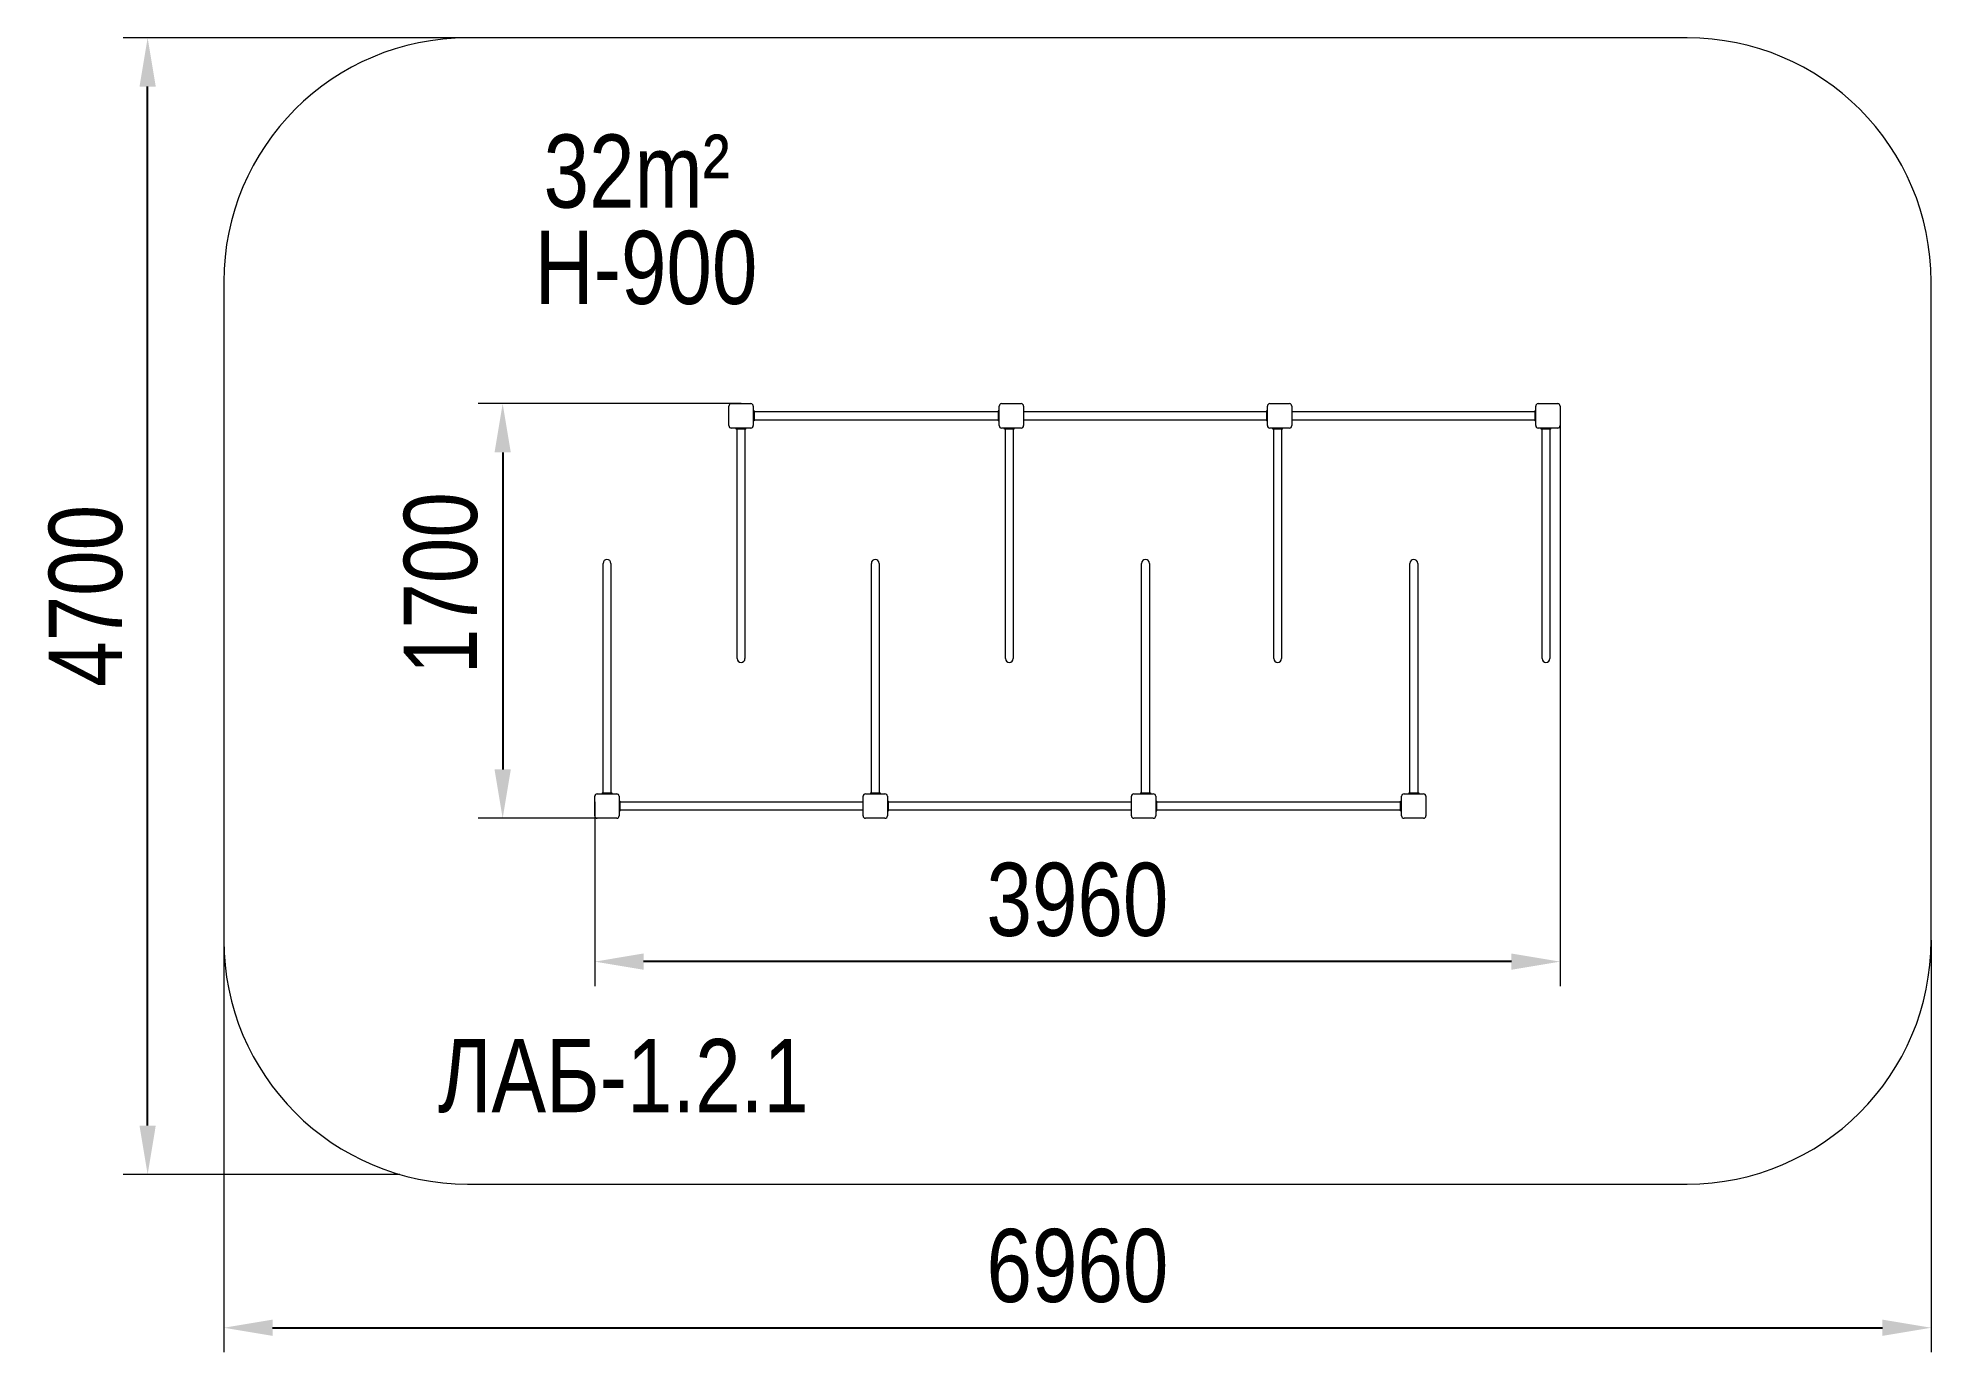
# Model space of a CAD drawing. Header units: millimetres. Extents: x -3898 to 3864, y -2823 to 2567.
import ezdxf

# ---------------------------------------------------------------- set-up
doc = ezdxf.new("R2010")
doc.units = ezdxf.units.MM
for name, color, linetype in [('DIKOM_АРТИКУЛ', 7, 'Continuous'), ('DIKOM_ЗОНА', 80, 'Continuous'), ('DIKOM_ОБЪЕКТ', 7, 'Continuous'), ('DIKOM_РАЗМЕР_ЗОНА', 7, 'Continuous'), ('DIKOM_РАЗМЕР_ОБЪЕКТА', 7, 'Continuous')]:
    doc.layers.add(name, color=color, linetype=linetype)
doc.styles.add('style1', font='arial.ttf', dxfattribs={"width": 0.8})
doc.dimstyles.new('1-50', dxfattribs={"dimtxt": 300, "dimasz": 200, "dimexe": 100, "dimexo": 0, "dimgap": 100, "dimtad": 1, "dimtxsty": 'style1', "dimcen": 200, "dimclrd": 7, "dimclre": 7, "dimclrt": 7, "dimadec": 1, "dimazin": 2, "dimtfac": 1, "dimtmove": 0, "dimatfit": 2, "dimfxl": 0, "dimlwd": 25, "dimlwe": 18, "dimarcsym": 0})

# ---------------------------------------------------------------- blocks, each defined once
blk = doc.blocks.new('*D0')
at = {"layer": 'Defpoints', "color": 0, "transparency": 16777216}
for p in [(-1015.4, 1066.8), (-1992.8, -633.2), (-1565.4, -633.2)]:
    blk.add_point(p, dxfattribs=at)
at = {"layer": 'DIKOM_РАЗМЕР_ОБЪЕКТА', "color": 7, "lineweight": 18, "transparency": 16777216}
for p, q in [((-1015.4, 1066.8), (-2092.8, 1066.8)), ((-1565.4, -633.2), (-2092.8, -633.2))]:
    blk.add_line(p, q, dxfattribs=at)
at = {"layer": 'DIKOM_РАЗМЕР_ОБЪЕКТА', "color": 7, "lineweight": 25, "transparency": 16777216}
blk.add_line((-1992.8, 866.8), (-1992.8, -433.2), dxfattribs=at)
at = {"layer": 'DIKOM_РАЗМЕР_ОБЪЕКТА', "color": 7, "transparency": 16777216}
for points in [[(-2026.2, 866.8), (-1959.5, 866.8), (-1992.8, 1066.8)], [(-2026.2, -433.2), (-1959.5, -433.2), (-1992.8, -633.2)]]:
    blk.add_solid(points, dxfattribs=at)
at = {"layer": 'DIKOM_РАЗМЕР_ОБЪЕКТА', "color": 7, "transparency": 16777216, "insert": (-2246, 330.8), "char_height": 300, "attachment_point": 5, "rotation": 90, "style": 'style1'}
blk.add_mtext('1700', dxfattribs=at)
blk = doc.blocks.new('*D1')
at = {"layer": 'Defpoints', "color": 0, "transparency": 16777216}
for p in [(2342.6, 998.1), (-1615.4, -565.8), (-1615.4, -1221.2)]:
    blk.add_point(p, dxfattribs=at)
at = {"layer": 'DIKOM_РАЗМЕР_ОБЪЕКТА', "color": 7, "lineweight": 18, "transparency": 16777216}
for p, q in [((2342.6, 998.1), (2342.6, -1321.2)), ((-1615.4, -565.8), (-1615.4, -1321.2))]:
    blk.add_line(p, q, dxfattribs=at)
at = {"layer": 'DIKOM_РАЗМЕР_ОБЪЕКТА', "color": 7, "lineweight": 25, "transparency": 16777216}
blk.add_line((2142.6, -1221.2), (-1415.4, -1221.2), dxfattribs=at)
at = {"layer": 'DIKOM_РАЗМЕР_ОБЪЕКТА', "color": 7, "transparency": 16777216}
for points in [[(-1415.4, -1187.8), (-1415.4, -1254.5), (-1615.4, -1221.2)], [(2142.6, -1187.8), (2142.6, -1254.5), (2342.6, -1221.2)]]:
    blk.add_solid(points, dxfattribs=at)
at = {"layer": 'DIKOM_РАЗМЕР_ОБЪЕКТА', "color": 7, "transparency": 16777216, "insert": (363.6, -967.9), "char_height": 300, "attachment_point": 5, "style": 'style1'}
blk.add_mtext('3960', dxfattribs=at)
blk = doc.blocks.new('*D2')
at = {"layer": 'Defpoints', "color": 0, "transparency": 16777216}
for p in [(-3136.4, -1133.2), (3863.6, -1133.2), (3863.6, -2722.5)]:
    blk.add_point(p, dxfattribs=at)
at = {"layer": 'DIKOM_РАЗМЕР_ЗОНА', "color": 7, "lineweight": 18, "transparency": 16777216}
for p, q in [((-3136.4, -1133.2), (-3136.4, -2822.5)), ((3863.6, -1133.2), (3863.6, -2822.5))]:
    blk.add_line(p, q, dxfattribs=at)
at = {"layer": 'DIKOM_РАЗМЕР_ЗОНА', "color": 7, "lineweight": 25, "transparency": 16777216}
blk.add_line((-2936.4, -2722.5), (3663.6, -2722.5), dxfattribs=at)
at = {"layer": 'DIKOM_РАЗМЕР_ЗОНА', "color": 7, "transparency": 16777216}
for points in [[(-2936.4, -2689.2), (-2936.4, -2755.8), (-3136.4, -2722.5)], [(3663.6, -2689.2), (3663.6, -2755.8), (3863.6, -2722.5)]]:
    blk.add_solid(points, dxfattribs=at)
at = {"layer": 'DIKOM_РАЗМЕР_ЗОНА', "color": 7, "transparency": 16777216, "insert": (363.6, -2469.3), "char_height": 300, "attachment_point": 5, "style": 'style1'}
blk.add_mtext('6960', dxfattribs=at)
blk = doc.blocks.new('*D3')
at = {"layer": 'Defpoints', "color": 0, "transparency": 16777216}
for p in [(-3448.4, 2566.8), (-2136.4, 2566.8), (-2414.9, -2093.6)]:
    blk.add_point(p, dxfattribs=at)
at = {"layer": 'DIKOM_РАЗМЕР_ЗОНА', "color": 7, "lineweight": 18, "transparency": 16777216}
for p, q in [((-2136.4, 2566.8), (-3548.4, 2566.8)), ((-2414.9, -2093.6), (-3548.4, -2093.6))]:
    blk.add_line(p, q, dxfattribs=at)
at = {"layer": 'DIKOM_РАЗМЕР_ЗОНА', "color": 7, "lineweight": 25, "transparency": 16777216}
blk.add_line((-3448.4, -1893.6), (-3448.4, 2366.8), dxfattribs=at)
at = {"layer": 'DIKOM_РАЗМЕР_ЗОНА', "color": 7, "transparency": 16777216}
for points in [[(-3481.7, 2366.8), (-3415.1, 2366.8), (-3448.4, 2566.8)], [(-3481.7, -1893.6), (-3415.1, -1893.6), (-3448.4, -2093.6)]]:
    blk.add_solid(points, dxfattribs=at)
at = {"layer": 'DIKOM_РАЗМЕР_ЗОНА', "color": 7, "transparency": 16777216, "insert": (-3701.6, 278.7), "char_height": 300, "attachment_point": 5, "rotation": 90, "style": 'style1'}
blk.add_mtext('4700', dxfattribs=at)

msp = doc.modelspace()

# ---------------------------------------------------------------- linework, layer by layer
at = {"layer": 'DIKOM_ЗОНА', "color": 3, "lineweight": 15}
for p, q in [((2863.633, 2566.803), (-2136.367, 2566.803)), ((-3136.367, 1566.803), (-3136.367, -1133.197)), ((3863.633, -1133.197), (3863.633, 1566.803)), ((-2136.367, -2133.197), (2863.633, -2133.197))]:
    msp.add_line(p, q, dxfattribs=at)
for centre, start, end in [((-2136.367, 1566.803), 90, 180), ((2863.633, 1566.803), 0, 90), ((-2136.367, -1133.197), 180, 270), ((2863.633, -1133.197), 270, 0)]:
    msp.add_arc(centre, 1000, start, end, dxfattribs=at)
at = {"layer": 'DIKOM_ОБЪЕКТ', "color": 7, "linetype": 'Continuous', "lineweight": 15}
for p, q in [((-1065.367, 976.803), (-1065.367, 1056.803)), ((-1055.367, 1066.803), (-975.367, 1066.803)), ((-965.367, 1056.803), (-965.367, 976.803)), ((-961.367, 1036.803), (-965.367, 1036.803)), ((-961.367, 1031.803), (-965.367, 1031.803)), ((-961.367, 1036.803), (-961.367, 1031.803)), ((38.633, 1032.803), (-961.367, 1032.803)), ((-961.367, 1031.803), (-961.367, 1001.803)), ((42.633, 1036.803), (38.633, 1036.803)), ((38.633, 1036.803), (38.633, 1031.803)), ((42.633, 1031.803), (38.633, 1031.803)), ((38.633, 1031.803), (38.633, 1001.803)), ((42.633, 976.803), (42.633, 1056.803)), ((52.633, 1066.803), (132.633, 1066.803)), ((142.633, 1056.803), (142.633, 976.803)), ((1138.633, 1032.803), (142.633, 1032.803)), ((1142.633, 1036.803), (1138.633, 1036.803)), ((1138.633, 1036.803), (1138.633, 1031.803)), ((1142.633, 1031.803), (1138.633, 1031.803)), ((1138.633, 1031.803), (1138.633, 1001.803)), ((1142.633, 976.803), (1142.633, 1056.803)), ((1152.633, 1066.803), (1232.633, 1066.803)), ((1242.633, 1056.803), (1242.633, 976.803)), ((2238.633, 1032.803), (1242.633, 1032.803)), ((2242.633, 1036.803), (2238.633, 1036.803)), ((2238.633, 1036.803), (2238.633, 1031.803)), ((2242.633, 1031.803), (2238.633, 1031.803)), ((2238.633, 1031.803), (2238.633, 1001.803)), ((2242.633, 976.803), (2242.633, 1056.803)), ((2252.633, 1066.803), (2332.633, 1066.803)), ((2342.633, 1056.803), (2342.633, 976.803)), ((-975.367, 966.803), (-1055.367, 966.803)), ((-1035.367, 962.803), (-1035.367, 966.803)), ((-1030.367, 962.803), (-1035.367, 962.803)), ((-1031.367, 137.803), (-1031.367, 962.803)), ((-1030.367, 962.803), (-1030.367, 966.803)), ((-1000.367, 962.803), (-1030.367, 962.803)), ((-1000.367, 962.803), (-1000.367, 966.803)), ((-995.367, 962.803), (-1000.367, 962.803)), ((-999.367, 962.803), (-999.367, 137.803)), ((-995.367, 962.803), (-995.367, 966.803)), ((-961.367, 1001.803), (-965.367, 1001.803)), ((-961.367, 996.803), (-965.367, 996.803)), ((-961.367, 1001.803), (-961.367, 996.803)), ((-961.367, 1000.803), (38.633, 1000.803)), ((42.633, 1001.803), (38.633, 1001.803)), ((38.633, 1001.803), (38.633, 996.803)), ((42.633, 996.803), (38.633, 996.803)), ((132.633, 966.803), (52.633, 966.803)), ((64.633, 962.803), (64.633, 966.803)), ((69.633, 962.803), (64.633, 962.803)), ((68.633, 137.803), (68.633, 962.803)), ((69.633, 962.803), (69.633, 966.803)), ((99.633, 962.803), (69.633, 962.803)), ((99.633, 962.803), (99.633, 966.803)), ((104.633, 962.803), (99.633, 962.803)), ((100.633, 962.803), (100.633, 137.803)), ((104.633, 962.803), (104.633, 966.803)), ((142.633, 1000.803), (1138.633, 1000.803)), ((1142.633, 1001.803), (1138.633, 1001.803)), ((1138.633, 1001.803), (1138.633, 996.803)), ((1142.633, 996.803), (1138.633, 996.803)), ((1232.633, 966.803), (1152.633, 966.803)), ((1164.633, 962.803), (1164.633, 966.803)), ((1169.633, 962.803), (1164.633, 962.803)), ((1168.633, 137.803), (1168.633, 962.803)), ((1169.633, 962.803), (1169.633, 966.803)), ((1199.633, 962.803), (1169.633, 962.803)), ((1199.633, 962.803), (1199.633, 966.803)), ((1204.633, 962.803), (1199.633, 962.803)), ((1200.633, 962.803), (1200.633, 137.803)), ((1204.633, 962.803), (1204.633, 966.803)), ((1242.633, 1000.803), (2238.633, 1000.803)), ((2242.633, 1001.803), (2238.633, 1001.803)), ((2238.633, 1001.803), (2238.633, 996.803)), ((2242.633, 996.803), (2238.633, 996.803)), ((2332.633, 966.803), (2252.633, 966.803)), ((2264.633, 962.803), (2264.633, 966.803)), ((2269.633, 962.803), (2264.633, 962.803)), ((2268.633, 137.803), (2268.633, 962.803)), ((2269.633, 962.803), (2269.633, 966.803)), ((2299.633, 962.803), (2269.633, 962.803)), ((2299.633, 962.803), (2299.633, 966.803)), ((2304.633, 962.803), (2299.633, 962.803)), ((2300.633, 962.803), (2300.633, 137.803)), ((2304.633, 962.803), (2304.633, 966.803)), ((-1581.367, 295.803), (-1581.367, 411.803)), ((-1549.367, 411.803), (-1549.367, 295.803)), ((-481.367, 295.803), (-481.367, 411.803)), ((-449.367, 411.803), (-449.367, 295.803)), ((626.633, 295.803), (626.633, 411.803)), ((658.633, 411.803), (658.633, 295.803)), ((1726.633, 295.803), (1726.633, 411.803)), ((1758.633, 411.803), (1758.633, 295.803)), ((-1581.367, -529.197), (-1581.367, 295.803)), ((-1549.367, 295.803), (-1549.367, -529.197)), ((-481.367, -529.197), (-481.367, 295.803)), ((-449.367, 295.803), (-449.367, -529.197)), ((626.633, -529.197), (626.633, 295.803)), ((658.633, 295.803), (658.633, -529.197)), ((1726.633, -529.197), (1726.633, 295.803)), ((1758.633, 295.803), (1758.633, -529.197)), ((-1031.367, 21.803), (-1031.367, 137.803)), ((-999.367, 137.803), (-999.367, 21.803)), ((68.633, 21.803), (68.633, 137.803)), ((100.633, 137.803), (100.633, 21.803)), ((1168.633, 21.803), (1168.633, 137.803)), ((1200.633, 137.803), (1200.633, 21.803)), ((2268.633, 21.803), (2268.633, 137.803)), ((2300.633, 137.803), (2300.633, 21.803)), ((-1615.367, -623.197), (-1615.367, -543.197)), ((-1605.367, -533.197), (-1525.367, -533.197)), ((-1585.367, -529.197), (-1585.367, -533.197)), ((-1585.367, -529.197), (-1580.367, -529.197)), ((-1580.367, -529.197), (-1580.367, -533.197)), ((-1580.367, -529.197), (-1550.367, -529.197)), ((-1550.367, -529.197), (-1550.367, -533.197)), ((-1550.367, -529.197), (-1545.367, -529.197)), ((-1545.367, -529.197), (-1545.367, -533.197)), ((-1515.367, -543.197), (-1515.367, -623.197)), ((-515.367, -623.197), (-515.367, -543.197)), ((-505.367, -533.197), (-425.367, -533.197)), ((-485.367, -529.197), (-485.367, -533.197)), ((-485.367, -529.197), (-480.367, -529.197)), ((-480.367, -529.197), (-480.367, -533.197)), ((-480.367, -529.197), (-450.367, -529.197)), ((-450.367, -529.197), (-450.367, -533.197)), ((-450.367, -529.197), (-445.367, -529.197)), ((-445.367, -529.197), (-445.367, -533.197)), ((-415.367, -543.197), (-415.367, -623.197)), ((584.633, -623.197), (584.633, -543.197)), ((594.633, -533.197), (674.633, -533.197)), ((622.633, -529.197), (622.633, -533.197)), ((622.633, -529.197), (627.633, -529.197)), ((627.633, -529.197), (627.633, -533.197)), ((627.633, -529.197), (657.633, -529.197)), ((657.633, -529.197), (657.633, -533.197)), ((657.633, -529.197), (662.633, -529.197)), ((662.633, -529.197), (662.633, -533.197)), ((684.633, -543.197), (684.633, -623.197)), ((1692.633, -623.197), (1692.633, -543.197)), ((1702.633, -533.197), (1782.633, -533.197)), ((1722.633, -529.197), (1722.633, -533.197)), ((1722.633, -529.197), (1727.633, -529.197)), ((1727.633, -529.197), (1727.633, -533.197)), ((1727.633, -529.197), (1757.633, -529.197)), ((1757.633, -529.197), (1757.633, -533.197)), ((1757.633, -529.197), (1762.633, -529.197)), ((1762.633, -529.197), (1762.633, -533.197)), ((1792.633, -543.197), (1792.633, -623.197)), ((-1515.367, -563.197), (-1511.367, -563.197)), ((-1515.367, -568.197), (-1511.367, -568.197)), ((-1515.367, -598.197), (-1511.367, -598.197)), ((-1515.367, -603.197), (-1511.367, -603.197)), ((-1511.367, -568.197), (-1511.367, -563.197)), ((-515.367, -567.197), (-1511.367, -567.197)), ((-1511.367, -598.197), (-1511.367, -568.197)), ((-1511.367, -603.197), (-1511.367, -598.197)), ((-1511.367, -599.197), (-515.367, -599.197)), ((-415.367, -563.197), (-411.367, -563.197)), ((-415.367, -568.197), (-411.367, -568.197)), ((-415.367, -598.197), (-411.367, -598.197)), ((-415.367, -603.197), (-411.367, -603.197)), ((-411.367, -568.197), (-411.367, -563.197)), ((584.633, -567.197), (-411.367, -567.197)), ((-411.367, -598.197), (-411.367, -568.197)), ((-411.367, -603.197), (-411.367, -598.197)), ((-411.367, -599.197), (584.633, -599.197)), ((684.633, -563.197), (688.633, -563.197)), ((684.633, -568.197), (688.633, -568.197)), ((684.633, -598.197), (688.633, -598.197)), ((684.633, -603.197), (688.633, -603.197)), ((688.633, -568.197), (688.633, -563.197)), ((1688.633, -567.197), (688.633, -567.197)), ((688.633, -598.197), (688.633, -568.197)), ((688.633, -603.197), (688.633, -598.197)), ((688.633, -599.197), (1688.633, -599.197)), ((1688.633, -568.197), (1688.633, -563.197)), ((1688.633, -563.197), (1692.633, -563.197)), ((1688.633, -598.197), (1688.633, -568.197)), ((1688.633, -568.197), (1692.633, -568.197)), ((1688.633, -598.197), (1692.633, -598.197)), ((1688.633, -603.197), (1688.633, -598.197)), ((1688.633, -603.197), (1692.633, -603.197)), ((-1525.367, -633.197), (-1605.367, -633.197)), ((-425.367, -633.197), (-505.367, -633.197)), ((674.633, -633.197), (594.633, -633.197)), ((1782.633, -633.197), (1702.633, -633.197))]:
    msp.add_line(p, q, dxfattribs=at)
for centre, radius, start, end in [((-1055.367, 1056.803), 10, 90, 180), ((-975.367, 1056.803), 10, 0, 90), ((52.633, 1056.803), 10, 90, 180), ((132.633, 1056.803), 10, 0, 90), ((1152.633, 1056.803), 10, 90, 180), ((1232.633, 1056.803), 10, 0, 90), ((2252.633, 1056.803), 10, 90, 180), ((2332.633, 1056.803), 10, 0, 90), ((-1055.367, 976.803), 10, 180, 270), ((-975.367, 976.803), 10, 270, 0), ((52.633, 976.803), 10, 180, 270), ((132.633, 976.803), 10, 270, 0), ((1152.633, 976.803), 10, 180, 270), ((1232.633, 976.803), 10, 270, 0), ((2252.633, 976.803), 10, 180, 270), ((2332.633, 976.803), 10, 270, 0), ((-1565.367, 411.803), 16, 90, 180), ((-1565.367, 411.803), 16, 0, 90), ((-465.367, 411.803), 16, 90, 180), ((-465.367, 411.803), 16, 0, 90), ((642.633, 411.803), 16, 90, 180), ((642.633, 411.803), 16, 0, 90), ((1742.633, 411.803), 16, 90, 180), ((1742.633, 411.803), 16, 0, 90), ((-1015.367, 21.803), 16, 180, 270), ((-1015.367, 21.803), 16, 270, 0), ((84.633, 21.803), 16, 180, 270), ((84.633, 21.803), 16, 270, 0), ((1184.633, 21.803), 16, 180, 270), ((1184.633, 21.803), 16, 270, 0), ((2284.633, 21.803), 16, 180, 270), ((2284.633, 21.803), 16, 270, 0), ((-1605.367, -543.197), 10, 90, 180), ((-1525.367, -543.197), 10, 0, 90), ((-505.367, -543.197), 10, 90, 180), ((-425.367, -543.197), 10, 0, 90), ((594.633, -543.197), 10, 90, 180), ((674.633, -543.197), 10, 0, 90), ((1702.633, -543.197), 10, 90, 180), ((1782.633, -543.197), 10, 0, 90), ((-1605.367, -623.197), 10, 180, 270), ((-1525.367, -623.197), 10, 270, 0), ((-505.367, -623.197), 10, 180, 270), ((-425.367, -623.197), 10, 270, 0), ((594.633, -623.197), 10, 180, 270), ((674.633, -623.197), 10, 270, 0), ((1702.633, -623.197), 10, 180, 270), ((1782.633, -623.197), 10, 270, 0)]:
    msp.add_arc(centre, radius, start, end, dxfattribs=at)

# ---------------------------------------------------------------- texts
at = {"layer": 'DIKOM_АРТИКУЛ', "insert": (-2258.497, -1538.616), "char_height": 300, "width": 1530.47525, "attachment_point": 1, "style": 'style1'}
msp.add_mtext('ЛАБ-1.2.1', dxfattribs=at)
at = {"layer": 'DIKOM_РАЗМЕР_ОБЪЕКТА', "char_height": 300, "width": 1216.94852, "attachment_point": 1, "style": 'style1'}
for s, insert in [('{\\fArial|b0|i0|c204|p34;32}m²', (-1825.08, 2170.51)), ('H-900', (-1861.566, 1775.503))]:
    msp.add_mtext(s, dxfattribs=dict(at, insert=insert))

# ---------------------------------------------------------------- dimensions: what is measured, and where the dimension line sits
at = {"layer": 'DIKOM_РАЗМЕР_ЗОНА'}
dim = msp.add_linear_dim(base=(-3448.407, 2566.803), p1=(-2414.932, -2093.614), p2=(-2136.367, 2566.803), angle=90, text='4700', dimstyle='1-50', dxfattribs=at)
dim.commit()
dim.dimension.update_dxf_attribs({"geometry": '*D3', "text_midpoint": (-3448.407, 278.689), "dimtype": 160})
dim = msp.add_linear_dim(base=(3863.633, -2722.502), p1=(-3136.367, -1133.197), p2=(3863.633, -1133.197), text='6960', dimstyle='1-50', dxfattribs=at)
dim.commit()
dim.dimension.update_dxf_attribs({"geometry": '*D2', "text_midpoint": (363.633, -2722.502), "dimtype": 160})
at = {"layer": 'DIKOM_РАЗМЕР_ОБЪЕКТА'}
dim = msp.add_linear_dim(base=(-1992.832, -633.197), p1=(-1015.367, 1066.803), p2=(-1565.367, -633.197), angle=90, dimstyle='1-50', dxfattribs=at)
dim.commit()
dim.dimension.update_dxf_attribs({"geometry": '*D0', "text_midpoint": (-1992.832, 330.755), "dimtype": 160})
dim = msp.add_linear_dim(base=(-1615.367, -1221.176), p1=(2342.633, 998.106), p2=(-1615.367, -565.834), text='3960', dimstyle='1-50', dxfattribs=at)
dim.commit()
dim.dimension.update_dxf_attribs({"geometry": '*D1', "text_midpoint": (363.633, -1221.176), "dimtype": 160})

doc.saveas('drawing.dxf')
